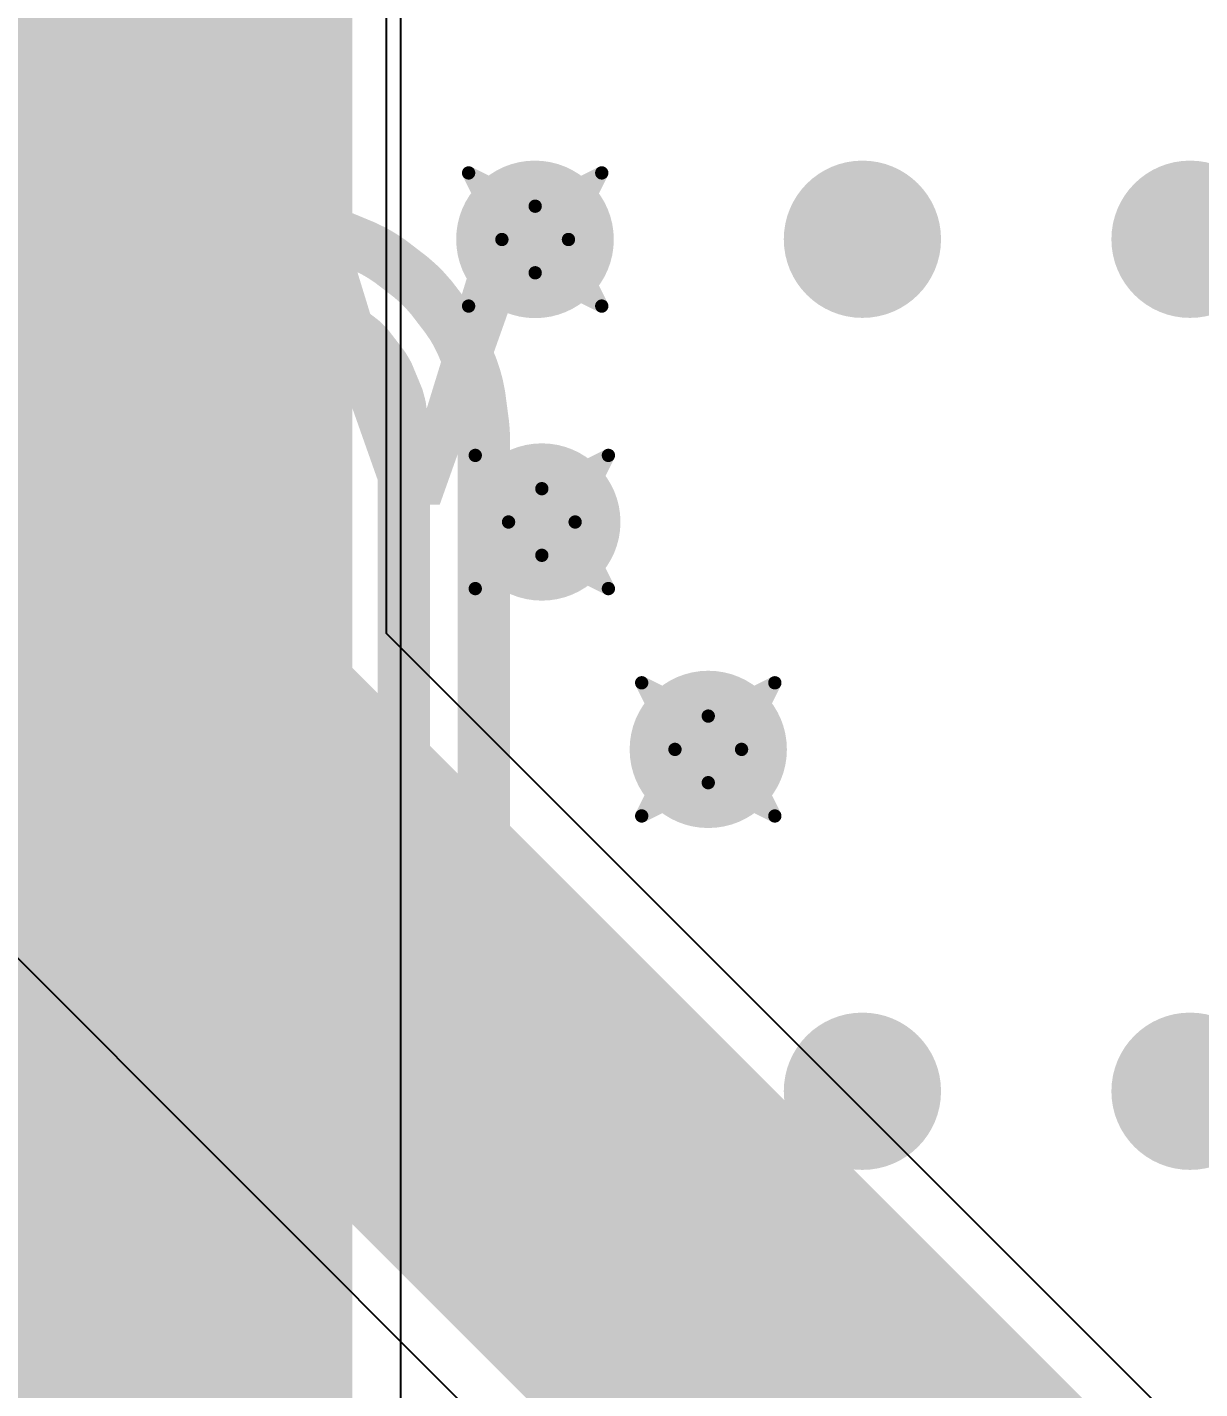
# Model space of a CAD drawing. Header units: inches. Extents: x 0 to 12.4, y -0.6 to 2.2.
# Drawn here: x 0.4957 to 0.6718, y 1.019 to 1.2235 of the extents above; entities that cross this region are included whole.
import ezdxf

# ---------------------------------------------------------------- set-up
doc = ezdxf.new("R2010")
doc.units = ezdxf.units.IN
doc.header["$MEASUREMENT"] = 0
for name, color, linetype in [('Bottom Layer', 5, 'Continuous'), ('Bottom Overlay', 54, 'Continuous'), ('Dimension', 6, 'Continuous'), ('Drill Drawing', 1, 'Continuous'), ('Mechanical 4', 56, 'Continuous'), ('Top Layer', 1, 'Continuous'), ('Top Overlay', 2, 'Continuous'), ('Via Holes', 16, 'Continuous')]:
    doc.layers.add(name, color=color, linetype=linetype)
doc.styles.add('Arial', font='', dxfattribs={"height": 0.2})
doc.styles.add('Arial_Bold', font='', dxfattribs={"height": 0.2})
doc.styles.get('Arial').set_extended_font_data('Arial')
doc.styles.get('Arial_Bold').set_extended_font_data('Arial', bold=True)

msp = doc.modelspace()

# ---------------------------------------------------------------- hatches: boundary and pattern name
at = {"layer": 'Bottom Layer'}
h = msp.add_hatch(color=5, dxfattribs=at)
edge = h.paths.add_edge_path()
edge.add_arc((0.572, 1.1915748), 0.011811, 0, 360)
h = msp.add_hatch(color=5, dxfattribs=at)
edge = h.paths.add_edge_path()
edge.add_arc((0.573, 1.1491496), 0.011811, 0, 360)
h = msp.add_hatch(color=5, dxfattribs=at)
edge = h.paths.add_edge_path()
edge.add_arc((0.598, 1.115), 0.011811, 0, 360)
at = {"layer": 'Dimension'}
h = msp.add_hatch(color=6, dxfattribs=at)
edge = h.paths.add_edge_path()
edge.add_arc((0.5719431, 1.1916108), 0.011811, 0, 360)
h = msp.add_hatch(color=6, dxfattribs=at)
edge = h.paths.add_edge_path()
edge.add_arc((0.6211557, 1.1916108), 0.011811, 0, 360)
h = msp.add_hatch(color=6, dxfattribs=at)
edge = h.paths.add_edge_path()
edge.add_arc((0.6703683, 1.1916108), 0.011811, 0, 360)
h = msp.add_hatch(color=6, dxfattribs=at)
edge = h.paths.add_edge_path()
edge.add_arc((0.5030454, 1.1620832), 0.011811, 0, 360)
h = msp.add_hatch(color=6, dxfattribs=at)
edge = h.paths.add_edge_path()
edge.add_arc((0.532573, 1.1620832), 0.011811, 0, 360)
h = msp.add_hatch(color=6, dxfattribs=at)
edge = h.paths.add_edge_path()
edge.add_arc((0.5030454, 1.1325557), 0.011811, 0, 360)
h = msp.add_hatch(color=6, dxfattribs=at)
edge = h.paths.add_edge_path()
edge.add_arc((0.532573, 1.1325557), 0.011811, 0, 360)
h = msp.add_hatch(color=6, dxfattribs=at)
edge = h.paths.add_edge_path()
edge.add_arc((0.5030454, 1.1030281), 0.011811, 0, 360)
h = msp.add_hatch(color=6, dxfattribs=at)
edge = h.paths.add_edge_path()
edge.add_arc((0.532573, 1.1030281), 0.011811, 0, 360)
h = msp.add_hatch(color=6, dxfattribs=at)
edge = h.paths.add_edge_path()
edge.add_arc((0.5719431, 1.063658), 0.011811, 0, 360)
h = msp.add_hatch(color=6, dxfattribs=at)
edge = h.paths.add_edge_path()
edge.add_arc((0.6211557, 1.063658), 0.011811, 0, 360)
h = msp.add_hatch(color=6, dxfattribs=at)
edge = h.paths.add_edge_path()
edge.add_arc((0.6703683, 1.063658), 0.011811, 0, 360)
at = {"layer": 'Top Layer'}
h = msp.add_hatch(color=1, dxfattribs=at)
edge = h.paths.add_edge_path()
edge.add_arc((0.572, 1.1915748), 0.011811, 0, 360)
h = msp.add_hatch(color=1, dxfattribs=at)
edge = h.paths.add_edge_path()
edge.add_arc((0.573, 1.1491496), 0.011811, 0, 360)
h = msp.add_hatch(color=1, dxfattribs=at)
edge = h.paths.add_edge_path()
edge.add_arc((0.598, 1.115), 0.011811, 0, 360)
at = {"layer": 'Via Holes'}
h = msp.add_hatch(color=7, dxfattribs=at)
edge = h.paths.add_edge_path()
edge.add_arc((0.572, 1.1915748), 0.0059055, 0, 360)
h = msp.add_hatch(color=7, dxfattribs=at)
edge = h.paths.add_edge_path()
edge.add_arc((0.573, 1.1491496), 0.0059055, 0, 360)
h = msp.add_hatch(color=7, dxfattribs=at)
edge = h.paths.add_edge_path()
edge.add_arc((0.598, 1.115), 0.0059055, 0, 360)

# ---------------------------------------------------------------- linework, layer by layer
at = {"layer": 'Bottom Layer'}
msp.add_line((0.5518427, 0.7653764), (0.5518427, 1.3077393), dxfattribs=at)
at = {"layer": 'Bottom Layer', "const_width": 0.0590551}
msp.add_lwpolyline([(0.515, 0.7653764), (0.515, 1.323)], dxfattribs=at)
at = {"layer": 'Dimension', "const_width": 0.007874}
for points in [[(0.4613385, 1.1937958), (0.5322124, 1.1937958)], [(0.5322124, 1.1937958), (0.5322531, 1.1937958)], [(0.5322531, 1.1937958), (0.5322922, 1.1937946)], [(0.5322922, 1.1937946), (0.5322933, 1.1937945)], [(0.5322933, 1.1937945), (0.5330014, 1.1937713)], [(0.5330014, 1.1937713), (0.5330398, 1.1937701)], [(0.5330398, 1.1937701), (0.5330781, 1.1937676)], [(0.5330781, 1.1937676), (0.5330791, 1.1937675)], [(0.5330791, 1.1937675), (0.5336368, 1.1937309)], [(0.5336368, 1.1937309), (0.533677, 1.1937283)], [(0.533677, 1.1937283), (0.533717, 1.1937244)], [(0.533717, 1.1937244), (0.5344191, 1.1936552)], [(0.5344191, 1.1936552), (0.5344193, 1.1936552)], [(0.5344193, 1.1936552), (0.5344602, 1.1936511)], [(0.5344602, 1.1936511), (0.5345003, 1.1936459)], [(0.5345003, 1.1936459), (0.5345009, 1.1936458)], [(0.5345009, 1.1936458), (0.5385211, 1.1931165)], [(0.5385211, 1.1931165), (0.5385216, 1.1931165)], [(0.5385216, 1.1931165), (0.5386005, 1.1931061)], [(0.5386005, 1.1931061), (0.5386783, 1.1930906)], [(0.5386783, 1.1930906), (0.5386787, 1.1930905)], [(0.5386787, 1.1930905), (0.5400648, 1.1928148)], [(0.5400648, 1.1928148), (0.5400655, 1.1928147)], [(0.5400655, 1.1928147), (0.5401435, 1.1927992)], [(0.5401435, 1.1927992), (0.5402203, 1.1927786)], [(0.5402203, 1.1927786), (0.540221, 1.1927784)], [(0.540221, 1.1927784), (0.5412252, 1.1925093)], [(0.5412252, 1.1925093), (0.5413745, 1.1924693)], [(0.5413745, 1.1924693), (0.54145, 1.1924437)], [(0.54145, 1.1924437), (0.5414505, 1.1924435)], [(0.5414505, 1.1924435), (0.5427887, 1.1919893)], [(0.5427887, 1.1919893), (0.5427893, 1.1919891)], [(0.5427893, 1.1919891), (0.5428644, 1.1919636)], [(0.5428644, 1.1919636), (0.5429376, 1.1919333)], [(0.5429376, 1.1919333), (0.5429381, 1.1919331)], [(0.5429381, 1.1919331), (0.5463502, 1.1905197)], [(0.5463502, 1.1905197), (0.5463505, 1.1905196)], [(0.5463505, 1.1905196), (0.5464245, 1.1904889)], [(0.5464245, 1.1904889), (0.5464967, 1.1904533)], [(0.5464967, 1.1904533), (0.5477642, 1.1898283)], [(0.5477642, 1.1898283), (0.5477651, 1.1898279)], [(0.5477651, 1.1898279), (0.5478354, 1.1897932)], [(0.5478354, 1.1897932), (0.5479033, 1.189754)], [(0.5479033, 1.189754), (0.5479039, 1.1897537)], [(0.5479039, 1.1897537), (0.5488705, 1.1891956)], [(0.5488705, 1.1891956), (0.5488711, 1.1891953)], [(0.5488711, 1.1891953), (0.5489391, 1.189156)], [(0.5489391, 1.189156), (0.5502474, 1.1882818)], [(0.5502474, 1.1882818), (0.5503108, 1.1882332)], [(0.5503108, 1.1882332), (0.5532408, 1.1859848)], [(0.5532408, 1.1859848), (0.5532411, 1.1859846)], [(0.5532411, 1.1859846), (0.5533045, 1.1859359)], [(0.5533045, 1.1859359), (0.5544873, 1.1848987)], [(0.5544873, 1.1848987), (0.5553884, 1.1839975)], [(0.5553884, 1.1839975), (0.5564257, 1.1828147)], [(0.5564257, 1.1828147), (0.5564743, 1.1827514)], [(0.5564743, 1.1827514), (0.5564745, 1.1827512)], [(0.5564745, 1.1827512), (0.5586532, 1.1799118)], [(0.4246252, 1.1817683), (0.5322531, 1.1817683)], [(0.5322531, 1.1817683), (0.5328903, 1.1817265)], [(0.5328903, 1.1817265), (0.5370306, 1.1811814)], [(0.5370306, 1.1811814), (0.5382616, 1.1808516)], [(0.5382616, 1.1808516), (0.5418217, 1.1793769)], [(0.5418217, 1.1793769), (0.5429254, 1.1787397)], [(0.5429254, 1.1787397), (0.5459825, 1.1763939)], [(0.5586532, 1.1799118), (0.5587715, 1.1797576)], [(0.5587715, 1.1797576), (0.5596456, 1.1784495)], [(0.5596456, 1.1784495), (0.5602828, 1.1773458)], [(0.5459825, 1.1763939), (0.5468837, 1.1754928)], [(0.5602828, 1.1773458), (0.5603182, 1.1772739)], [(0.5603182, 1.1772739), (0.5603183, 1.1772739)], [(0.5603183, 1.1772739), (0.5606314, 1.1766389)], [(0.5606314, 1.1766389), (0.5609787, 1.1759348)], [(0.5609787, 1.1759348), (0.5624533, 1.1723746)], [(0.5468837, 1.1754928), (0.5492294, 1.1724357)], [(0.5492294, 1.1724357), (0.5498667, 1.171332)], [(0.5624533, 1.1723746), (0.562959, 1.1708849)], [(0.5498667, 1.171332), (0.5513413, 1.1677719)], [(0.562959, 1.1708849), (0.5632889, 1.1696539)], [(0.5513413, 1.1677719), (0.5516711, 1.1665409)], [(0.5632889, 1.1696539), (0.5635958, 1.1681109)], [(0.5635958, 1.1681109), (0.5641409, 1.1639706)], [(0.5516711, 1.1665409), (0.5522163, 1.1624006)], [(0.5641409, 1.1639706), (0.5642181, 1.1631873)], [(0.5522163, 1.1624006), (0.552258, 1.1617633)], [(0.552258, 1.103348), (0.552258, 1.1617633)], [(0.5642181, 1.1631873), (0.5642598, 1.16255)], [(0.5642598, 1.16255), (0.5642856, 1.1617633)], [(0.5642856, 1.103348), (0.5642856, 1.1617633)], [(0.5516711, 1.0985705), (0.5522163, 1.1027108)], [(0.5522163, 1.1027108), (0.552258, 1.103348)], [(0.5642181, 1.1019241), (0.5642598, 1.1025613)], [(0.5642598, 1.1025613), (0.5642856, 1.103348)], [(0.5635958, 1.0970005), (0.5641409, 1.1011408)], [(0.5641409, 1.1011408), (0.5642181, 1.1019241)], [(0.5513413, 1.0973395), (0.5516711, 1.0985705)], [(0.5498667, 1.0937794), (0.5513413, 1.0973395)], [(0.5632889, 1.0954575), (0.5635958, 1.0970005)], [(0.5624533, 1.0927367), (0.562959, 1.0942265)], [(0.562959, 1.0942265), (0.5632889, 1.0954575)], [(0.5468837, 1.0896186), (0.5492294, 1.0926757)], [(0.5492294, 1.0926757), (0.5498667, 1.0937794)], [(0.5609787, 1.0891766), (0.5624533, 1.0927367)], [(0.5429254, 1.0863717), (0.5459825, 1.0887174)], [(0.5459825, 1.0887174), (0.5468837, 1.0896186)], [(0.5602828, 1.0877656), (0.5609787, 1.0891766)], [(0.5418217, 1.0857345), (0.5429254, 1.0863717)], [(0.5587715, 1.0853538), (0.5596456, 1.0866619)], [(0.5596456, 1.0866619), (0.5602828, 1.0877656)], [(0.5333367, 1.0834436), (0.5370306, 1.08393)], [(0.5370306, 1.08393), (0.5382616, 1.0842598)], [(0.5382616, 1.0842598), (0.5418217, 1.0857345)], [(0.5564257, 1.0822967), (0.5587715, 1.0853538)], [(0.4246252, 1.0833431), (0.5322531, 1.0833431)], [(0.5322531, 1.0833431), (0.5328902, 1.0833848)], [(0.5328902, 1.0833848), (0.5333367, 1.0834436)], [(0.5553884, 1.0811139), (0.5564257, 1.0822967)], [(0.5533044, 1.0791754), (0.5544872, 1.0802127)], [(0.5544872, 1.0802127), (0.5553884, 1.0811139)], [(0.5502473, 1.0768296), (0.5533044, 1.0791754)], [(0.5478355, 1.0753183), (0.5489392, 1.0759555)], [(0.5489392, 1.0759555), (0.5502473, 1.0768296)], [(0.5428644, 1.0731478), (0.5464245, 1.0746224)], [(0.5464245, 1.0746224), (0.5478355, 1.0753183)], [(0.5344602, 1.0714602), (0.5386006, 1.0720053)], [(0.5386006, 1.0720053), (0.5401436, 1.0723122)], [(0.5401436, 1.0723122), (0.5413746, 1.0726421)], [(0.5413746, 1.0726421), (0.5428644, 1.0731478)], [(0.426227, 1.0713155), (0.5322124, 1.0713155)], [(0.5322124, 1.0713155), (0.5322531, 1.0713155)], [(0.5322531, 1.0713155), (0.5330399, 1.0713413)], [(0.5330399, 1.0713413), (0.533677, 1.071383)], [(0.533677, 1.071383), (0.5344602, 1.0714602)]]:
    msp.add_lwpolyline(points, dxfattribs=at)
at = {"layer": 'Dimension', "const_width": 0.003937}
for points in [[(0.5302439, 1.1937958, 1), (0.5341809, 1.1937958, 1)], [(0.5302439, 1.1937958, 1), (0.5341809, 1.1937958, 1)], [(0.5302846, 1.1937958, 1), (0.5342216, 1.1937958, 1)], [(0.5302846, 1.1937958, 1), (0.5342216, 1.1937958, 1)], [(0.5303237, 1.1937946, 1), (0.5342607, 1.1937946, 1)], [(0.5303237, 1.1937946, 1), (0.5342607, 1.1937946, 1)], [(0.5303248, 1.1937945, 1), (0.5342618, 1.1937945, 1)], [(0.5303248, 1.1937945, 1), (0.5342618, 1.1937945, 1)], [(0.5310329, 1.1937713, 1), (0.5349699, 1.1937713, 1)], [(0.5310329, 1.1937713, 1), (0.5349699, 1.1937713, 1)], [(0.5310713, 1.1937701, 1), (0.5350083, 1.1937701, 1)], [(0.5310713, 1.1937701, 1), (0.5350083, 1.1937701, 1)], [(0.5311096, 1.1937676, 1), (0.5350466, 1.1937676, 1)], [(0.5311096, 1.1937676, 1), (0.5350466, 1.1937676, 1)], [(0.5311106, 1.1937675, 1), (0.5350476, 1.1937675, 1)], [(0.5311106, 1.1937675, 1), (0.5350476, 1.1937675, 1)], [(0.5316683, 1.1937309, 1), (0.5356053, 1.1937309, 1)], [(0.5316683, 1.1937309, 1), (0.5356053, 1.1937309, 1)], [(0.5317085, 1.1937283, 1), (0.5356455, 1.1937283, 1)], [(0.5317085, 1.1937283, 1), (0.5356455, 1.1937283, 1)], [(0.5317485, 1.1937244, 1), (0.5356855, 1.1937244, 1)], [(0.5317485, 1.1937244, 1), (0.5356855, 1.1937244, 1)], [(0.5324506, 1.1936552, 1), (0.5363876, 1.1936552, 1)], [(0.5324506, 1.1936552, 1), (0.5363876, 1.1936552, 1)], [(0.5324508, 1.1936552, 1), (0.5363878, 1.1936552, 1)], [(0.5324508, 1.1936552, 1), (0.5363878, 1.1936552, 1)], [(0.5324917, 1.1936511, 1), (0.5364287, 1.1936511, 1)], [(0.5324917, 1.1936511, 1), (0.5364287, 1.1936511, 1)], [(0.5325318, 1.1936459, 1), (0.5364688, 1.1936459, 1)], [(0.5325318, 1.1936459, 1), (0.5364688, 1.1936459, 1)], [(0.5325324, 1.1936458, 1), (0.5364694, 1.1936458, 1)], [(0.5325324, 1.1936458, 1), (0.5364694, 1.1936458, 1)], [(0.5365526, 1.1931165, 1), (0.5404896, 1.1931165, 1)], [(0.5365526, 1.1931165, 1), (0.5404896, 1.1931165, 1)], [(0.5365531, 1.1931165, 1), (0.5404901, 1.1931165, 1)], [(0.5365531, 1.1931165, 1), (0.5404901, 1.1931165, 1)], [(0.536632, 1.1931061, 1), (0.540569, 1.1931061, 1)], [(0.536632, 1.1931061, 1), (0.540569, 1.1931061, 1)], [(0.5367098, 1.1930906, 1), (0.5406468, 1.1930906, 1)], [(0.5367098, 1.1930906, 1), (0.5406468, 1.1930906, 1)], [(0.5367102, 1.1930905, 1), (0.5406472, 1.1930905, 1)], [(0.5367102, 1.1930905, 1), (0.5406472, 1.1930905, 1)], [(0.5380963, 1.1928148, 1), (0.5420333, 1.1928148, 1)], [(0.5380963, 1.1928148, 1), (0.5420333, 1.1928148, 1)], [(0.538097, 1.1928147, 1), (0.542034, 1.1928147, 1)], [(0.538097, 1.1928147, 1), (0.542034, 1.1928147, 1)], [(0.538175, 1.1927992, 1), (0.542112, 1.1927992, 1)], [(0.538175, 1.1927992, 1), (0.542112, 1.1927992, 1)], [(0.5382518, 1.1927786, 1), (0.5421888, 1.1927786, 1)], [(0.5382518, 1.1927786, 1), (0.5421888, 1.1927786, 1)], [(0.5382525, 1.1927784, 1), (0.5421895, 1.1927784, 1)], [(0.5382525, 1.1927784, 1), (0.5421895, 1.1927784, 1)], [(0.5392567, 1.1925093, 1), (0.5431937, 1.1925093, 1)], [(0.5392567, 1.1925093, 1), (0.5431937, 1.1925093, 1)], [(0.539406, 1.1924693, 1), (0.543343, 1.1924693, 1)], [(0.539406, 1.1924693, 1), (0.543343, 1.1924693, 1)], [(0.5394815, 1.1924437, 1), (0.5434185, 1.1924437, 1)], [(0.5394815, 1.1924437, 1), (0.5434185, 1.1924437, 1)], [(0.539482, 1.1924435, 1), (0.543419, 1.1924435, 1)], [(0.539482, 1.1924435, 1), (0.543419, 1.1924435, 1)], [(0.5408202, 1.1919893, 1), (0.5447572, 1.1919893, 1)], [(0.5408202, 1.1919893, 1), (0.5447572, 1.1919893, 1)], [(0.5408208, 1.1919891, 1), (0.5447578, 1.1919891, 1)], [(0.5408208, 1.1919891, 1), (0.5447578, 1.1919891, 1)], [(0.5408959, 1.1919636, 1), (0.5448329, 1.1919636, 1)], [(0.5408959, 1.1919636, 1), (0.5448329, 1.1919636, 1)], [(0.5409691, 1.1919333, 1), (0.5449061, 1.1919333, 1)], [(0.5409691, 1.1919333, 1), (0.5449061, 1.1919333, 1)], [(0.5409696, 1.1919331, 1), (0.5449066, 1.1919331, 1)], [(0.5409696, 1.1919331, 1), (0.5449066, 1.1919331, 1)], [(0.5443817, 1.1905197, 1), (0.5483187, 1.1905197, 1)], [(0.5443817, 1.1905197, 1), (0.5483187, 1.1905197, 1)], [(0.544382, 1.1905196, 1), (0.548319, 1.1905196, 1)], [(0.544382, 1.1905196, 1), (0.548319, 1.1905196, 1)], [(0.544456, 1.1904889, 1), (0.548393, 1.1904889, 1)], [(0.544456, 1.1904889, 1), (0.548393, 1.1904889, 1)], [(0.5445282, 1.1904533, 1), (0.5484652, 1.1904533, 1)], [(0.5445282, 1.1904533, 1), (0.5484652, 1.1904533, 1)], [(0.5457957, 1.1898283, 1), (0.5497327, 1.1898283, 1)], [(0.5457957, 1.1898283, 1), (0.5497327, 1.1898283, 1)], [(0.5457966, 1.1898279, 1), (0.5497336, 1.1898279, 1)], [(0.5457966, 1.1898279, 1), (0.5497336, 1.1898279, 1)], [(0.5458669, 1.1897932, 1), (0.5498039, 1.1897932, 1)], [(0.5458669, 1.1897932, 1), (0.5498039, 1.1897932, 1)], [(0.5459348, 1.189754, 1), (0.5498718, 1.189754, 1)], [(0.5459348, 1.189754, 1), (0.5498718, 1.189754, 1)], [(0.5459354, 1.1897537, 1), (0.5498724, 1.1897537, 1)], [(0.5459354, 1.1897537, 1), (0.5498724, 1.1897537, 1)], [(0.546902, 1.1891956, 1), (0.550839, 1.1891956, 1)], [(0.546902, 1.1891956, 1), (0.550839, 1.1891956, 1)], [(0.5469026, 1.1891953, 1), (0.5508396, 1.1891953, 1)], [(0.5469026, 1.1891953, 1), (0.5508396, 1.1891953, 1)], [(0.5469706, 1.189156, 1), (0.5509076, 1.189156, 1)], [(0.5469706, 1.189156, 1), (0.5509076, 1.189156, 1)], [(0.5482789, 1.1882818, 1), (0.5522159, 1.1882818, 1)], [(0.5482789, 1.1882818, 1), (0.5522159, 1.1882818, 1)], [(0.5483423, 1.1882332, 1), (0.5522793, 1.1882332, 1)], [(0.5483423, 1.1882332, 1), (0.5522793, 1.1882332, 1)], [(0.5512723, 1.1859848, 1), (0.5552093, 1.1859848, 1)], [(0.5512723, 1.1859848, 1), (0.5552093, 1.1859848, 1)], [(0.5512726, 1.1859846, 1), (0.5552096, 1.1859846, 1)], [(0.5512726, 1.1859846, 1), (0.5552096, 1.1859846, 1)], [(0.551336, 1.1859359, 1), (0.555273, 1.1859359, 1)], [(0.551336, 1.1859359, 1), (0.555273, 1.1859359, 1)], [(0.5525188, 1.1848987, 1), (0.5564558, 1.1848987, 1)], [(0.5525188, 1.1848987, 1), (0.5564558, 1.1848987, 1)], [(0.5534199, 1.1839975, 1), (0.5573569, 1.1839975, 1)], [(0.5534199, 1.1839975, 1), (0.5573569, 1.1839975, 1)], [(0.5544572, 1.1828147, 1), (0.5583942, 1.1828147, 1)], [(0.5544572, 1.1828147, 1), (0.5583942, 1.1828147, 1)], [(0.5545058, 1.1827514, 1), (0.5584428, 1.1827514, 1)], [(0.5545058, 1.1827514, 1), (0.5584428, 1.1827514, 1)], [(0.554506, 1.1827512, 1), (0.558443, 1.1827512, 1)], [(0.554506, 1.1827512, 1), (0.558443, 1.1827512, 1)], [(0.5302846, 1.1817683, 1), (0.5342216, 1.1817683, 1)], [(0.5302846, 1.1817683, 1), (0.5342216, 1.1817683, 1)], [(0.5309218, 1.1817265, 1), (0.5348588, 1.1817265, 1)], [(0.5309218, 1.1817265, 1), (0.5348588, 1.1817265, 1)], [(0.5350621, 1.1811814, 1), (0.5389991, 1.1811814, 1)], [(0.5350621, 1.1811814, 1), (0.5389991, 1.1811814, 1)], [(0.5362931, 1.1808516, 1), (0.5402301, 1.1808516, 1)], [(0.5362931, 1.1808516, 1), (0.5402301, 1.1808516, 1)], [(0.5398532, 1.1793769, 1), (0.5437902, 1.1793769, 1)], [(0.5398532, 1.1793769, 1), (0.5437902, 1.1793769, 1)], [(0.5409569, 1.1787397, 1), (0.5448939, 1.1787397, 1)], [(0.5409569, 1.1787397, 1), (0.5448939, 1.1787397, 1)], [(0.5566847, 1.1799118, 1), (0.5606217, 1.1799118, 1)], [(0.5566847, 1.1799118, 1), (0.5606217, 1.1799118, 1)], [(0.556803, 1.1797576, 1), (0.56074, 1.1797576, 1)], [(0.556803, 1.1797576, 1), (0.56074, 1.1797576, 1)], [(0.5576771, 1.1784495, 1), (0.5616141, 1.1784495, 1)], [(0.5576771, 1.1784495, 1), (0.5616141, 1.1784495, 1)], [(0.544014, 1.1763939, 1), (0.547951, 1.1763939, 1)], [(0.544014, 1.1763939, 1), (0.547951, 1.1763939, 1)], [(0.5583143, 1.1773458, 1), (0.5622513, 1.1773458, 1)], [(0.5583143, 1.1773458, 1), (0.5622513, 1.1773458, 1)], [(0.5583497, 1.1772739, 1), (0.5622867, 1.1772739, 1)], [(0.5583497, 1.1772739, 1), (0.5622867, 1.1772739, 1)], [(0.5583498, 1.1772739, 1), (0.5622868, 1.1772739, 1)], [(0.5583498, 1.1772739, 1), (0.5622868, 1.1772739, 1)], [(0.5586629, 1.1766389, 1), (0.5625999, 1.1766389, 1)], [(0.5586629, 1.1766389, 1), (0.5625999, 1.1766389, 1)], [(0.5590102, 1.1759348, 1), (0.5629472, 1.1759348, 1)], [(0.5590102, 1.1759348, 1), (0.5629472, 1.1759348, 1)], [(0.5449152, 1.1754928, 1), (0.5488522, 1.1754928, 1)], [(0.5449152, 1.1754928, 1), (0.5488522, 1.1754928, 1)], [(0.5472609, 1.1724357, 1), (0.5511979, 1.1724357, 1)], [(0.5472609, 1.1724357, 1), (0.5511979, 1.1724357, 1)], [(0.5604848, 1.1723746, 1), (0.5644218, 1.1723746, 1)], [(0.5604848, 1.1723746, 1), (0.5644218, 1.1723746, 1)], [(0.5478982, 1.171332, 1), (0.5518352, 1.171332, 1)], [(0.5478982, 1.171332, 1), (0.5518352, 1.171332, 1)], [(0.5609905, 1.1708849, 1), (0.5649275, 1.1708849, 1)], [(0.5609905, 1.1708849, 1), (0.5649275, 1.1708849, 1)], [(0.5493728, 1.1677719, 1), (0.5533098, 1.1677719, 1)], [(0.5493728, 1.1677719, 1), (0.5533098, 1.1677719, 1)], [(0.5613204, 1.1696539, 1), (0.5652574, 1.1696539, 1)], [(0.5613204, 1.1696539, 1), (0.5652574, 1.1696539, 1)], [(0.5616273, 1.1681109, 1), (0.5655643, 1.1681109, 1)], [(0.5616273, 1.1681109, 1), (0.5655643, 1.1681109, 1)], [(0.5497026, 1.1665409, 1), (0.5536396, 1.1665409, 1)], [(0.5497026, 1.1665409, 1), (0.5536396, 1.1665409, 1)], [(0.5621724, 1.1639706, 1), (0.5661094, 1.1639706, 1)], [(0.5621724, 1.1639706, 1), (0.5661094, 1.1639706, 1)], [(0.5502478, 1.1624006, 1), (0.5541848, 1.1624006, 1)], [(0.5502478, 1.1624006, 1), (0.5541848, 1.1624006, 1)], [(0.5502895, 1.1617633, 1), (0.5542265, 1.1617633, 1)], [(0.5502895, 1.1617633, 1), (0.5542265, 1.1617633, 1)], [(0.5622496, 1.1631873, 1), (0.5661866, 1.1631873, 1)], [(0.5622496, 1.1631873, 1), (0.5661866, 1.1631873, 1)], [(0.5622913, 1.16255, 1), (0.5662283, 1.16255, 1)], [(0.5622913, 1.16255, 1), (0.5662283, 1.16255, 1)], [(0.5623171, 1.1617633, 1), (0.5662541, 1.1617633, 1)], [(0.5623171, 1.1617633, 1), (0.5662541, 1.1617633, 1)], [(0.5502478, 1.1027108, 1), (0.5541848, 1.1027108, 1)], [(0.5502478, 1.1027108, 1), (0.5541848, 1.1027108, 1)], [(0.5502895, 1.103348, 1), (0.5542265, 1.103348, 1)], [(0.5502895, 1.103348, 1), (0.5542265, 1.103348, 1)], [(0.5622913, 1.1025613, 1), (0.5662283, 1.1025613, 1)], [(0.5622913, 1.1025613, 1), (0.5662283, 1.1025613, 1)], [(0.5623171, 1.103348, 1), (0.5662541, 1.103348, 1)], [(0.5623171, 1.103348, 1), (0.5662541, 1.103348, 1)], [(0.5621724, 1.1011408, 1), (0.5661094, 1.1011408, 1)], [(0.5621724, 1.1011408, 1), (0.5661094, 1.1011408, 1)], [(0.5622496, 1.1019241, 1), (0.5661866, 1.1019241, 1)], [(0.5622496, 1.1019241, 1), (0.5661866, 1.1019241, 1)], [(0.5497026, 1.0985705, 1), (0.5536396, 1.0985705, 1)], [(0.5497026, 1.0985705, 1), (0.5536396, 1.0985705, 1)], [(0.5493728, 1.0973395, 1), (0.5533098, 1.0973395, 1)], [(0.5493728, 1.0973395, 1), (0.5533098, 1.0973395, 1)], [(0.5616273, 1.0970005, 1), (0.5655643, 1.0970005, 1)], [(0.5616273, 1.0970005, 1), (0.5655643, 1.0970005, 1)], [(0.5609905, 1.0942265, 1), (0.5649275, 1.0942265, 1)], [(0.5609905, 1.0942265, 1), (0.5649275, 1.0942265, 1)], [(0.5613204, 1.0954575, 1), (0.5652574, 1.0954575, 1)], [(0.5613204, 1.0954575, 1), (0.5652574, 1.0954575, 1)], [(0.5472609, 1.0926757, 1), (0.5511979, 1.0926757, 1)], [(0.5472609, 1.0926757, 1), (0.5511979, 1.0926757, 1)], [(0.5478982, 1.0937794, 1), (0.5518352, 1.0937794, 1)], [(0.5478982, 1.0937794, 1), (0.5518352, 1.0937794, 1)], [(0.5604848, 1.0927367, 1), (0.5644218, 1.0927367, 1)], [(0.5604848, 1.0927367, 1), (0.5644218, 1.0927367, 1)], [(0.544014, 1.0887174, 1), (0.547951, 1.0887174, 1)], [(0.544014, 1.0887174, 1), (0.547951, 1.0887174, 1)], [(0.5449152, 1.0896186, 1), (0.5488522, 1.0896186, 1)], [(0.5449152, 1.0896186, 1), (0.5488522, 1.0896186, 1)], [(0.5590102, 1.0891766, 1), (0.5629472, 1.0891766, 1)], [(0.5590102, 1.0891766, 1), (0.5629472, 1.0891766, 1)], [(0.5409569, 1.0863717, 1), (0.5448939, 1.0863717, 1)], [(0.5409569, 1.0863717, 1), (0.5448939, 1.0863717, 1)], [(0.5576771, 1.0866619, 1), (0.5616141, 1.0866619, 1)], [(0.5576771, 1.0866619, 1), (0.5616141, 1.0866619, 1)], [(0.5583143, 1.0877656, 1), (0.5622513, 1.0877656, 1)], [(0.5583143, 1.0877656, 1), (0.5622513, 1.0877656, 1)], [(0.5350621, 1.08393, 1), (0.5389991, 1.08393, 1)], [(0.5350621, 1.08393, 1), (0.5389991, 1.08393, 1)], [(0.5362931, 1.0842598, 1), (0.5402301, 1.0842598, 1)], [(0.5362931, 1.0842598, 1), (0.5402301, 1.0842598, 1)], [(0.5398532, 1.0857345, 1), (0.5437902, 1.0857345, 1)], [(0.5398532, 1.0857345, 1), (0.5437902, 1.0857345, 1)], [(0.556803, 1.0853538, 1), (0.56074, 1.0853538, 1)], [(0.556803, 1.0853538, 1), (0.56074, 1.0853538, 1)], [(0.5302846, 1.0833431, 1), (0.5342216, 1.0833431, 1)], [(0.5302846, 1.0833431, 1), (0.5342216, 1.0833431, 1)], [(0.5309217, 1.0833848, 1), (0.5348587, 1.0833848, 1)], [(0.5309217, 1.0833848, 1), (0.5348587, 1.0833848, 1)], [(0.5313682, 1.0834436, 1), (0.5353052, 1.0834436, 1)], [(0.5313682, 1.0834436, 1), (0.5353052, 1.0834436, 1)], [(0.5544572, 1.0822967, 1), (0.5583942, 1.0822967, 1)], [(0.5544572, 1.0822967, 1), (0.5583942, 1.0822967, 1)], [(0.5525187, 1.0802127, 1), (0.5564557, 1.0802127, 1)], [(0.5525187, 1.0802127, 1), (0.5564557, 1.0802127, 1)], [(0.5534199, 1.0811139, 1), (0.5573569, 1.0811139, 1)], [(0.5534199, 1.0811139, 1), (0.5573569, 1.0811139, 1)], [(0.5513359, 1.0791754, 1), (0.5552729, 1.0791754, 1)], [(0.5513359, 1.0791754, 1), (0.5552729, 1.0791754, 1)], [(0.5469707, 1.0759555, 1), (0.5509077, 1.0759555, 1)], [(0.5469707, 1.0759555, 1), (0.5509077, 1.0759555, 1)], [(0.5482788, 1.0768296, 1), (0.5522158, 1.0768296, 1)], [(0.5482788, 1.0768296, 1), (0.5522158, 1.0768296, 1)], [(0.544456, 1.0746224, 1), (0.548393, 1.0746224, 1)], [(0.544456, 1.0746224, 1), (0.548393, 1.0746224, 1)], [(0.545867, 1.0753183, 1), (0.549804, 1.0753183, 1)], [(0.545867, 1.0753183, 1), (0.549804, 1.0753183, 1)], [(0.5366321, 1.0720053, 1), (0.5405691, 1.0720053, 1)], [(0.5366321, 1.0720053, 1), (0.5405691, 1.0720053, 1)], [(0.5381751, 1.0723122, 1), (0.5421121, 1.0723122, 1)], [(0.5381751, 1.0723122, 1), (0.5421121, 1.0723122, 1)], [(0.5394061, 1.0726421, 1), (0.5433431, 1.0726421, 1)], [(0.5394061, 1.0726421, 1), (0.5433431, 1.0726421, 1)], [(0.5408959, 1.0731478, 1), (0.5448329, 1.0731478, 1)], [(0.5408959, 1.0731478, 1), (0.5448329, 1.0731478, 1)], [(0.5302439, 1.0713155, 1), (0.5341809, 1.0713155, 1)], [(0.5302439, 1.0713155, 1), (0.5341809, 1.0713155, 1)], [(0.5302846, 1.0713155, 1), (0.5342216, 1.0713155, 1)], [(0.5302846, 1.0713155, 1), (0.5342216, 1.0713155, 1)], [(0.5310714, 1.0713413, 1), (0.5350084, 1.0713413, 1)], [(0.5310714, 1.0713413, 1), (0.5350084, 1.0713413, 1)], [(0.5317085, 1.071383, 1), (0.5356455, 1.071383, 1)], [(0.5317085, 1.071383, 1), (0.5356455, 1.071383, 1)], [(0.5324917, 1.0714602, 1), (0.5364287, 1.0714602, 1)], [(0.5324917, 1.0714602, 1), (0.5364287, 1.0714602, 1)]]:
    msp.add_lwpolyline(points, format="xyb", close=True, dxfattribs=at)
at = {"layer": 'Drill Drawing', "const_width": 0.002}
for points in [[(0.562, 1.2015748), (0.572, 1.1965748)], [(0.562, 1.2015748), (0.567, 1.1915748)], [(0.572, 1.1965748), (0.582, 1.2015748)], [(0.577, 1.1915748), (0.582, 1.2015748)], [(0.562, 1.1815748), (0.567, 1.1915748)], [(0.577, 1.1915748), (0.582, 1.1815748)], [(0.562, 1.1815748), (0.572, 1.1865748)], [(0.572, 1.1865748), (0.582, 1.1815748)], [(0.563, 1.1591496), (0.573, 1.1541496)], [(0.563, 1.1591496), (0.568, 1.1491496)], [(0.573, 1.1541496), (0.583, 1.1591496)], [(0.578, 1.1491496), (0.583, 1.1591496)], [(0.563, 1.1391496), (0.568, 1.1491496)], [(0.578, 1.1491496), (0.583, 1.1391496)], [(0.563, 1.1391496), (0.573, 1.1441496)], [(0.573, 1.1441496), (0.583, 1.1391496)], [(0.588, 1.125), (0.598, 1.12)], [(0.588, 1.125), (0.593, 1.115)], [(0.598, 1.12), (0.608, 1.125)], [(0.603, 1.115), (0.608, 1.125)], [(0.588, 1.105), (0.593, 1.115)], [(0.603, 1.115), (0.608, 1.105)], [(0.588, 1.105), (0.598, 1.11)], [(0.598, 1.11), (0.608, 1.105)]]:
    msp.add_lwpolyline(points, dxfattribs=at)
at = {"layer": 'Drill Drawing', "const_width": 0.001}
for points in [[(0.5615, 1.2015748, 1), (0.5625, 1.2015748, 1)], [(0.5615, 1.2015748, 1), (0.5625, 1.2015748, 1)], [(0.5815, 1.2015748, 1), (0.5825, 1.2015748, 1)], [(0.5815, 1.2015748, 1), (0.5825, 1.2015748, 1)], [(0.5715, 1.1965748, 1), (0.5725, 1.1965748, 1)], [(0.5715, 1.1965748, 1), (0.5725, 1.1965748, 1)], [(0.5665, 1.1915748, 1), (0.5675, 1.1915748, 1)], [(0.5665, 1.1915748, 1), (0.5675, 1.1915748, 1)], [(0.5765, 1.1915748, 1), (0.5775, 1.1915748, 1)], [(0.5765, 1.1915748, 1), (0.5775, 1.1915748, 1)], [(0.5715, 1.1865748, 1), (0.5725, 1.1865748, 1)], [(0.5715, 1.1865748, 1), (0.5725, 1.1865748, 1)], [(0.5615, 1.1815748, 1), (0.5625, 1.1815748, 1)], [(0.5615, 1.1815748, 1), (0.5625, 1.1815748, 1)], [(0.5815, 1.1815748, 1), (0.5825, 1.1815748, 1)], [(0.5815, 1.1815748, 1), (0.5825, 1.1815748, 1)], [(0.5625, 1.1591496, 1), (0.5635, 1.1591496, 1)], [(0.5625, 1.1591496, 1), (0.5635, 1.1591496, 1)], [(0.5825, 1.1591496, 1), (0.5835, 1.1591496, 1)], [(0.5825, 1.1591496, 1), (0.5835, 1.1591496, 1)], [(0.5725, 1.1541496, 1), (0.5735, 1.1541496, 1)], [(0.5725, 1.1541496, 1), (0.5735, 1.1541496, 1)], [(0.5675, 1.1491496, 1), (0.5685, 1.1491496, 1)], [(0.5675, 1.1491496, 1), (0.5685, 1.1491496, 1)], [(0.5775, 1.1491496, 1), (0.5785, 1.1491496, 1)], [(0.5775, 1.1491496, 1), (0.5785, 1.1491496, 1)], [(0.5725, 1.1441496, 1), (0.5735, 1.1441496, 1)], [(0.5725, 1.1441496, 1), (0.5735, 1.1441496, 1)], [(0.5625, 1.1391496, 1), (0.5635, 1.1391496, 1)], [(0.5625, 1.1391496, 1), (0.5635, 1.1391496, 1)], [(0.5825, 1.1391496, 1), (0.5835, 1.1391496, 1)], [(0.5825, 1.1391496, 1), (0.5835, 1.1391496, 1)], [(0.5875, 1.125, 1), (0.5885, 1.125, 1)], [(0.5875, 1.125, 1), (0.5885, 1.125, 1)], [(0.6075, 1.125, 1), (0.6085, 1.125, 1)], [(0.6075, 1.125, 1), (0.6085, 1.125, 1)], [(0.5975, 1.12, 1), (0.5985, 1.12, 1)], [(0.5975, 1.12, 1), (0.5985, 1.12, 1)], [(0.5925, 1.115, 1), (0.5935, 1.115, 1)], [(0.5925, 1.115, 1), (0.5935, 1.115, 1)], [(0.6025, 1.115, 1), (0.6035, 1.115, 1)], [(0.6025, 1.115, 1), (0.6035, 1.115, 1)], [(0.5975, 1.11, 1), (0.5985, 1.11, 1)], [(0.5975, 1.11, 1), (0.5985, 1.11, 1)], [(0.5875, 1.105, 1), (0.5885, 1.105, 1)], [(0.5875, 1.105, 1), (0.5885, 1.105, 1)], [(0.6075, 1.105, 1), (0.6085, 1.105, 1)], [(0.6075, 1.105, 1), (0.6085, 1.105, 1)]]:
    msp.add_lwpolyline(points, format="xyb", close=True, dxfattribs=at)
at = {"layer": 'Mechanical 4', "const_width": 0.0059055}
for points in [[(0.509084, 1.1068567), (0.5128335, 1.112481)], [(0.5128335, 1.0731109), (0.5128335, 1.112481)], [(0.5053344, 1.1031071), (0.509084, 1.1068567)], [(0.5015849, 1.1012324), (0.5053344, 1.1031071)], [(0.5015849, 1.0731109), (0.5240821, 1.0731109)], [(0.5053344, 1.0613936), (0.509084, 1.0632684)], [(0.509084, 1.0632684), (0.5184578, 1.0632684)], [(0.5184578, 1.0632684), (0.5222073, 1.0613936)], [(0.5034597, 1.0595188), (0.5053344, 1.0613936)], [(0.5222073, 1.0613936), (0.5240821, 1.0595188)], [(0.5240821, 1.0595188), (0.5259568, 1.0557693)], [(0.5259568, 1.0520198), (0.5259568, 1.0557693)], [(0.5240821, 1.0463955), (0.5259568, 1.0520198)], [(0.5015849, 1.0238983), (0.5240821, 1.0463955)], [(0.5015849, 1.0238983), (0.5259568, 1.0238983)]]:
    msp.add_lwpolyline(points, dxfattribs=at)
at = {"layer": 'Mechanical 4', "const_width": 0.0029527}
for points in [[(0.5113571, 1.112481, 1), (0.5143099, 1.112481, 1)], [(0.5113571, 1.112481, 1), (0.5143099, 1.112481, 1)], [(0.5076076, 1.1068567, 1), (0.5105604, 1.1068567, 1)], [(0.5076076, 1.1068567, 1), (0.5105604, 1.1068567, 1)], [(0.5001085, 1.1012324, 1), (0.5030613, 1.1012324, 1)], [(0.503858, 1.1031071, 1), (0.5068108, 1.1031071, 1)], [(0.503858, 1.1031071, 1), (0.5068108, 1.1031071, 1)], [(0.5001085, 1.0731109, 1), (0.5030613, 1.0731109, 1)], [(0.5113571, 1.0731109, 1), (0.5143099, 1.0731109, 1)], [(0.5226057, 1.0731109, 1), (0.5255585, 1.0731109, 1)], [(0.5076076, 1.0632684, 1), (0.5105604, 1.0632684, 1)], [(0.5076076, 1.0632684, 1), (0.5105604, 1.0632684, 1)], [(0.5169814, 1.0632684, 1), (0.5199342, 1.0632684, 1)], [(0.5169814, 1.0632684, 1), (0.5199342, 1.0632684, 1)], [(0.503858, 1.0613936, 1), (0.5068108, 1.0613936, 1)], [(0.503858, 1.0613936, 1), (0.5068108, 1.0613936, 1)], [(0.5207309, 1.0613936, 1), (0.5236837, 1.0613936, 1)], [(0.5207309, 1.0613936, 1), (0.5236837, 1.0613936, 1)], [(0.5019833, 1.0595188, 1), (0.5049361, 1.0595188, 1)], [(0.5226057, 1.0595188, 1), (0.5255585, 1.0595188, 1)], [(0.5226057, 1.0595188, 1), (0.5255585, 1.0595188, 1)], [(0.5244804, 1.0557693, 1), (0.5274332, 1.0557693, 1)], [(0.5244804, 1.0557693, 1), (0.5274332, 1.0557693, 1)], [(0.5244804, 1.0520198, 1), (0.5274332, 1.0520198, 1)], [(0.5244804, 1.0520198, 1), (0.5274332, 1.0520198, 1)], [(0.5226057, 1.0463955, 1), (0.5255585, 1.0463955, 1)], [(0.5226057, 1.0463955, 1), (0.5255585, 1.0463955, 1)], [(0.5001085, 1.0238983, 1), (0.5030613, 1.0238983, 1)], [(0.5001085, 1.0238983, 1), (0.5030613, 1.0238983, 1)], [(0.5244804, 1.0238983, 1), (0.5274332, 1.0238983, 1)]]:
    msp.add_lwpolyline(points, format="xyb", close=True, dxfattribs=at)
at = {"layer": 'Top Layer'}
for p, q in [((0.5496762, 1.1324272), (0.5496762, 1.2564724)), ((0.7840517, 0.8980517), (0.5496762, 1.1324272)), ((0.4867818, 1.0911148), (0.7319483, 0.8459483))]:
    msp.add_line(p, q, dxfattribs=at)
at = {"layer": 'Top Layer', "const_width": 0.0590551}
for points in [[(0.5128335, 1.1171665), (0.5128335, 1.2564724)], [(0.5128335, 1.1171665), (0.758, 0.872)]]:
    msp.add_lwpolyline(points, dxfattribs=at)
at = {"layer": 'Top Layer', "const_width": 0.0295275}
msp.add_lwpolyline([(0.4980697, 1.1171665, 1), (0.5275973, 1.1171665, 1)], format="xyb", close=True, dxfattribs=at)
msp.add_lwpolyline([(0.4980697, 1.1171665, 1), (0.5275973, 1.1171665, 1)], format="xyb", close=True, dxfattribs=at)

# ---------------------------------------------------------------- texts
at = {"layer": 'Bottom Overlay', "style": 'Arial_Bold', "text_generation_flag": 2}
msp.add_text('VBUS', height=0.0393701, rotation=360, dxfattribs=at).set_placement((0.5720384, 1.1517758))
at = {"layer": 'Top Overlay', "style": 'Arial'}
msp.add_text('F1', height=0.04, dxfattribs=at).set_placement((0.4643499, 1.0859356))

doc.saveas('drawing.dxf')
